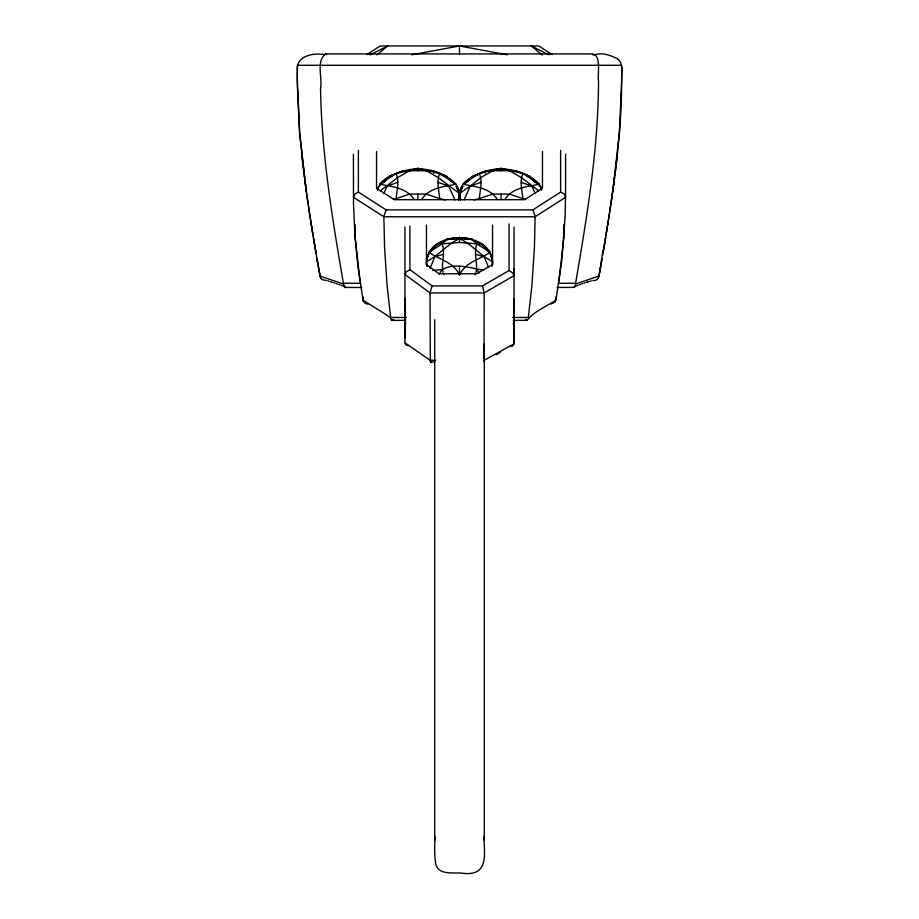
<?xml version="1.0" encoding="UTF-8"?>
<svg xmlns="http://www.w3.org/2000/svg" width="919" height="919" viewBox="0 0 919 919"><rect width="100%" height="100%" fill="white"/><g stroke="black" fill="none" stroke-linecap="round" stroke-linejoin="round"><path stroke-width="1.38" d="M297.411 65.777L297.319 78.46M297.319 76.61L297.331 81.148M353.424 154.197L353.493 203.604L354.918 235.528L358.088 267.739L363.062 300.226L385.704 314.378L390.701 318.02L391.494 320.249L393.642 319.341M458.535 199.584C460.258 193.725 458.857 186.729 454.365 182.49C439.133 168.441 414.951 165.133 396.135 173.507C399.593 181.399 396.859 190.428 396.135 198.63L393.401 199.262M408.495 345.751L405.968 344.878L404.957 342.821L404.957 226.982M409.92 269.681L406.428 271.737L404.957 274.54L430.035 292.931L484.187 292.931L514.043 275.643L512.572 272.748L509.08 270.519L482.464 285.924L432.091 285.924L409.92 269.681L409.92 226.028M426.45 225.063L426.45 264.534L438.949 273.747L476.72 273.747L492.55 264.534L492.55 225.063M445.152 199.894L439.684 198.63C438.96 190.428 436.238 181.399 439.684 173.507L417.927 168.292C403.878 172.6 382.178 173.094 377.387 190.107L378.364 186.81M453.033 238.101L453.033 238.687L456.238 238.435L456.238 237.653L446.829 239.112L442.085 243.972C446.037 254.035 439.879 265.017 443.808 274.804M475.192 274.804C479.121 265.017 472.963 254.035 476.915 243.972L472.171 239.112L462.762 237.653L462.762 238.435L465.967 238.687L465.967 238.101M540.636 186.81L541.613 190.107C541.165 184.983 536.765 181.617 533.043 178.596C517.374 168.522 496.605 165.489 479.316 173.507C482.762 181.399 480.04 190.428 479.316 198.63L473.848 199.894M483.98 361.684L484.187 292.793L482.475 285.97M514.043 268.555L514.031 343.89L512.745 345.992L509.643 346.486M525.599 199.262L522.865 198.63C522.141 190.428 519.407 181.399 522.865 173.507L501.108 168.292C485.577 171.681 454.802 176.482 460.465 199.584M565.576 154.197L565.576 197.263L535.157 216.758L383.843 216.758L353.424 197.263L354.86 194.047L358.376 192.094L386.106 209.877L532.894 209.877L560.624 192.094L560.624 150.348M621.681 78.46C621.726 71.165 623.829 60.884 615.121 57.679C608.975 54.692 601.589 52.624 594.857 54.692M297.319 75.76L297.331 74.864M404.957 326.796L405.738 323.097M621.669 74.864L621.669 81.148M621.681 79.459L619.429 132.21L613.019 189.165M297.331 73.968L297.354 70.154M621.669 82.055L621.635 85.651M459.5 237.263L459.489 238.664C447.059 244.27 438.696 255.746 426.45 261.559L426.6 264.982C423.831 228.751 495.18 228.762 492.4 264.982L492.55 261.559C480.315 255.746 471.941 244.27 459.511 238.664L459.5 237.263L459.5 242.432L482.889 244.385L482.889 245.729C487.978 248.819 491.424 254.425 492.4 260.238L492.4 259.468M564.025 224.489L563.852 237.722M297.365 69.672L297.388 67.719M360.041 280.961L355.171 237.941M297.388 67.236C298.055 55.473 314.78 52.532 324.143 54.692M621.623 86.57C621.095 129.682 615.799 172.577 609.171 215.126M363.143 297.009C361.764 300.433 364.475 304.258 368.037 304.04M459.029 196.057L458.443 199.4L459.224 193.312L438.145 177.562L426.301 170.716L409.518 170.716L397.674 177.562L380.11 190.899M459.224 195.781L458.535 200.124M563.829 237.941L558.959 280.961L558.993 279.87M435.112 836.853C434.63 845.974 434.182 855.267 435.824 864.297C438.512 874.991 452.539 872.545 460.913 873.05C488.77 877.254 484.543 855.899 483.888 836.853M558.959 280.961L558.993 280.008M459.029 197.229L459.224 195.333M617.131 156.23L616.89 158.447M616.706 160.136L616.833 158.953M616.626 160.802L616.258 163.927M616.052 165.742L616.155 164.811M615.81 167.729L615.937 166.718M615.408 171.026L615.684 168.786M614.949 174.69L615.259 172.209M614.604 177.321L614.053 181.537M613.662 184.432L613.754 183.8M613.812 183.375L613.938 182.376M613.49 185.707L613.582 185.075M613.099 188.556L613.237 187.614M612.651 191.772L613.053 188.877M612.238 194.679L612.686 191.485M612.364 193.806L611.238 201.525M611.572 199.251L611.905 196.965M316.079 250.439L316.125 253.747L315.619 250.795M610.894 203.8L611.353 200.756M611.009 203.065L610.216 208.349M609.871 210.612L610.319 207.671M609.527 212.875L609.963 209.969M609.217 214.851L608.114 221.881M608.826 217.389L609.263 214.552M608.47 219.641L608.906 216.838M608.321 220.594L606.379 232.748M607.758 224.133L608.194 221.399M606.689 230.841L607.045 228.613M607.103 228.222L607.873 223.455M606.012 235.011L606.494 232.025M606.954 229.164L605.966 235.31M605.184 240.02L605.644 237.274M605.322 239.193L604.151 246.281M605.529 237.952L606.023 234.873M604.633 243.328L605.23 239.756M605.093 240.583L605.598 237.539M601.037 264.385L602.037 258.618M604.495 244.201L603.852 247.981M604.507 244.086L604.897 241.789M603.749 248.635L603.301 251.278M603.484 250.163L604.116 246.418M601.06 264.281L600.337 268.291L602.921 250.439M603.369 250.853L602.611 255.275M601.612 261.145L601.738 260.376M599.636 272.173L600.107 269.577M599.877 270.887L600.566 267.05M600.279 268.635L598.935 276.056L575.535 284.005L575.156 286.28M599.636 272.219L598.843 276.493M426.577 260.755L427.002 258.515M459.5 242.432L436.111 244.385L436.111 245.729C431.022 248.819 427.576 254.425 426.6 260.238L426.6 259.468M491.918 266.648L492.4 264.201M462.912 186.212L459.971 192.576L459.971 191.405M613.697 184.076L613.467 184.616M598.786 276.757L598.637 277.228M427.002 258.779L428.771 254M460.465 190.899L462.671 186.465M430.035 268.279L434.882 256.757L443.314 254.333M383.728 193.622L387.14 186.063L397.686 182.399M464.049 199.917L470.321 186.063L480.855 177.562L492.699 170.716L509.482 170.716L521.326 177.562L538.89 190.899M598.361 277.848L598.189 278.147M432.091 285.924L430.035 292.759L430.322 361.753M592.422 54.692C601.727 53.578 597.316 76.243 598.533 81.24C598.258 149.177 587.034 216.459 575.604 283.259L558.407 283.259M574.903 286.854L574.49 287.314M439.098 274.138L442.085 269.554C455.571 262.478 469.77 268.038 483.486 270.197M596.787 279.606L598.062 278.342M442.085 243.972L428.955 252.265C439.282 259.675 453.377 261.949 459.489 274.861C465.623 261.961 479.707 259.663 490.045 252.265L476.915 243.972M386.106 209.877L383.855 216.47L384.601 248.233L387.14 285.993L390.655 317.469L406.428 317.469M430.138 251.783L435.365 246.384M421.649 199.503C429.276 187.568 443.659 186.821 456.088 184.191L439.684 173.507M504.83 199.503C512.457 187.568 526.828 186.821 539.269 184.191L539.269 186.212M385.957 178.596L385.957 179.768L381.465 183.662L381.465 182.49M469.138 178.596L469.138 179.768L464.635 183.662L464.635 182.49M381.213 184.282L382.626 182.881M465.094 183.582L469.012 180.204M431.448 361.558L430.839 361.937M376.733 54.991L387.715 45.95L370.093 54.864M345.762 287.188L344.786 287.452L361.822 287.475M383.326 182.192L385.831 180.204M383.326 182.72L385.004 181.399M436.916 245.097L441.12 242.317L445.853 240.698M366.945 54.543L380.167 45.95L538.833 45.95L552.055 54.543M379.731 186.212L379.731 184.191L396.135 173.507M479.316 173.507L462.912 184.191C475.341 186.821 489.724 187.568 497.351 199.503M596.638 279.709L595.673 280.192M574.398 287.371L557.178 287.475M484.187 360.282L514.031 343.798L514.043 298.709M496.203 354.745L500.453 352.402M438.662 244.075L444.314 241.352M497.018 169.981L485.255 171.267L471.861 176.448M388.68 176.448L402.074 171.267L413.837 169.981M574.191 286.51L577.867 285.235M480.855 182.399L470.321 186.063L459.776 193.312L460.557 199.4L459.971 196.057M396.135 198.63L409.518 194.081L426.301 194.081L439.684 198.63M479.316 198.63L492.699 194.081L509.482 194.081L522.865 198.63M579.096 284.81L580.314 284.396M581.543 283.994L582.761 283.58M583.99 283.178L585.208 282.776M586.437 282.386L587.655 281.995M587.655 281.995L588.884 281.605M597.476 276.516L598.935 276.056M590.101 281.225L591.319 280.846M594.857 280.433L594.501 280.502M513.273 320.34L527.092 320.375C533.548 311.805 546.472 306.28 555.938 300.226L561.681 261.272L565.139 216.333L565.518 196.586L563.841 193.76L560.624 192.094M326.394 280.479L322.362 279.709M411.769 54.807L459.5 45.95L507.231 54.807M451.436 239.399L456.525 238.745M527.127 320.375L525.415 319.41M432.895 270.45L442.085 269.554M594.145 280.548L592.778 280.513M460.591 238.549L462.762 238.435M551.021 304.028L555.248 301.995L555.857 296.998M391.908 320.375L405.727 320.34M360.593 283.259L343.396 283.259C332.333 218.733 321.547 153.818 320.536 88.213C322.603 77.92 315.734 60.941 325.774 53.922L593.226 53.922M297.411 65.295L621.589 65.295M512.572 317.469L528.345 317.469L531.86 285.993L534.399 248.233L535.145 216.459L532.94 209.934M435.675 360.214L430.035 360.214L404.957 342.821M430.655 361.948L434.825 361.948M456.238 238.435L458.409 238.549M505.163 169.981L516.926 171.267L530.32 176.448M421.982 169.981L433.745 171.267L447.139 176.448M462.475 238.745L467.564 239.399M473.147 240.698L477.88 242.317L482.084 245.097M379.731 184.191C392.172 186.821 406.543 187.568 414.17 199.503M475.686 254.333L484.118 256.757L488.426 267.004M327.681 280.846L328.899 281.225M330.116 281.605L332.563 282.386M333.792 282.776L335.01 283.178M336.239 283.58L337.457 283.994M344.74 287.44L343.465 284.063L320.065 276.056L319.031 270.358M338.686 284.396L339.904 284.81M341.133 285.235L344.809 286.51M521.314 182.399L531.86 186.063L535.272 193.622M438.145 182.399L448.679 186.063L454.951 199.917M325.774 53.922L326.578 54.692M474.686 241.352L480.338 244.075M548.907 54.864L531.285 45.95L542.267 54.991M522.865 173.507L539.269 184.191M322.213 279.606L320.938 278.342M537.535 182.49L537.535 183.662L533.043 179.768L533.043 178.596M454.365 182.49L454.365 183.662L449.862 179.768L449.862 178.596M533.169 180.204L535.674 182.192M533.996 181.399L535.674 182.72M449.988 180.204L453.906 183.582M483.635 246.384L488.862 251.783M536.374 182.881L537.787 184.282M456.088 186.212L459.029 192.576L459.029 191.405M476.915 269.554L479.155 272.989M320.811 278.147L320.651 277.848M305.556 184.65L305.257 183.869M456.329 186.465L458.535 190.899M490.229 254L491.998 258.779M513.261 323.097L514.043 326.796M320.363 277.228L320.214 276.757M460.465 200.124L459.776 195.781M319.364 272.219L320.157 276.493M426.6 264.201L427.082 266.648M491.998 258.515L492.423 260.755M319.594 273.471L319.835 274.77M318.433 267.05L319.364 272.173M318.721 268.647L319.123 270.887M318.663 268.291L317.94 264.281M318.433 266.992L317.009 258.894M317.974 264.385L315.998 253.035M317.549 262.053L317.262 260.376M315.906 252.507L315.24 248.544M314.872 246.407L315.516 250.163M315.286 248.808L314.447 243.834M314.505 244.19L315.148 247.981M314.62 244.856L313.609 238.733M313.77 239.744L314.493 244.086M313.368 237.286L313.907 240.583M312.988 235.023L313.471 237.952M312.977 234.873L313.103 235.643M312.506 232.025L313.034 235.298M312.046 229.164L312.667 233.07M312.621 232.76L310.806 221.41M312.311 230.83L311.598 226.361M311.897 228.234L310.679 220.594M311.231 224.121L309.783 214.851M310.094 216.85L310.53 219.63M309.737 214.564L310.174 217.378M309.829 215.126L307.991 203.076M309.037 209.969L309.473 212.863M308.681 207.671L309.129 210.6M308.336 205.374L308.784 208.337M307.647 200.767L308.106 203.8M308.026 203.34L307.095 196.965M307.762 201.525L306.636 193.817M307.176 197.562L306.314 191.485M306.441 192.381L299.571 132.21L297.319 79.459M305.947 188.877L306.349 191.772M305.901 188.556L305.728 187.292M305.797 187.798L299.72 134.163L297.377 86.57M305.418 185.075L305.51 185.707M305.188 183.375L305.074 182.513M304.959 181.675L304.568 178.688M304.223 175.988L304.396 177.321M304.051 174.69L303.741 172.209M303.592 171.026L303.316 168.786M303.063 166.718L303.19 167.729M302.845 164.811L302.948 165.742M302.742 163.927L302.167 158.953M302.11 158.447L301.937 156.919M459.776 195.333L459.971 197.229M621.589 65.777L621.612 67.236M355.136 237.493L354.975 224.489M621.612 67.719L621.635 69.672M297.365 85.651L297.331 82.055M621.646 70.154L621.669 73.968M542.463 151.543L542.463 188.28L524.646 199.71L394.354 199.71L376.549 188.28L376.549 151.543M535.455 180.618L535.455 181.502M527.322 175.288L527.322 176.459M514.043 227.119L514.043 275.666M513.101 170.888L513.101 172.071M509.172 170.463L509.172 171.348M509.08 223.914L509.08 270.519M501.085 168.303L501.085 170.716M501.085 194.081L501.085 199.653M493.009 170.463L493.009 171.348M491.918 257.194L491.918 257.791M491.137 254.793L491.137 255.574M490.045 252.265L490.045 253.61M489.069 170.888L489.069 172.071M488.655 250.393L488.655 251.174M486.99 248.44L486.99 249.026M485.255 171.267L485.255 173.289M485.06 246.43L485.06 247.211M484.29 344.097L484.29 839.966M480.488 243.064L480.488 243.834M478.11 174.024L478.11 174.92M477.88 241.731L477.88 242.317M475.1 240.41L475.1 241.192M474.859 175.288L474.859 176.459M472.171 239.112L472.171 240.456M469.115 238.584L469.115 239.365M466.726 180.618L466.726 181.502M461.545 186.81L461.545 187.981M460.557 189.222L460.557 190.107M459.5 45.95L459.5 54.543M459.5 266.223L459.5 274.838M458.443 189.222L458.443 190.107M457.455 186.81L457.455 187.981M452.274 180.618L452.274 181.502M449.885 238.584L449.885 239.365M446.829 239.112L446.829 240.456M444.141 175.288L444.141 176.459M443.9 240.41L443.9 241.192M441.12 241.731L441.12 242.317M440.89 174.024L440.89 174.92M438.512 243.064L438.512 243.834M434.71 319.732L434.71 839.966M433.94 246.43L433.94 247.211M433.745 171.267L433.745 173.289M432.01 248.44L432.01 249.026M430.345 250.393L430.345 251.174M429.931 170.888L429.931 172.071M428.955 252.265L428.955 253.61M427.863 254.793L427.863 255.574M427.082 257.194L427.082 257.791M425.991 170.463L425.991 171.348M417.915 168.303L417.915 170.716M417.915 194.081L417.915 199.653M409.828 170.463L409.828 171.348M405.899 170.888L405.899 172.071M404.957 298.709L404.957 337.985M391.678 175.288L391.678 176.459M383.545 180.618L383.545 181.502M358.376 150.348L358.376 192.094"/></g></svg>
